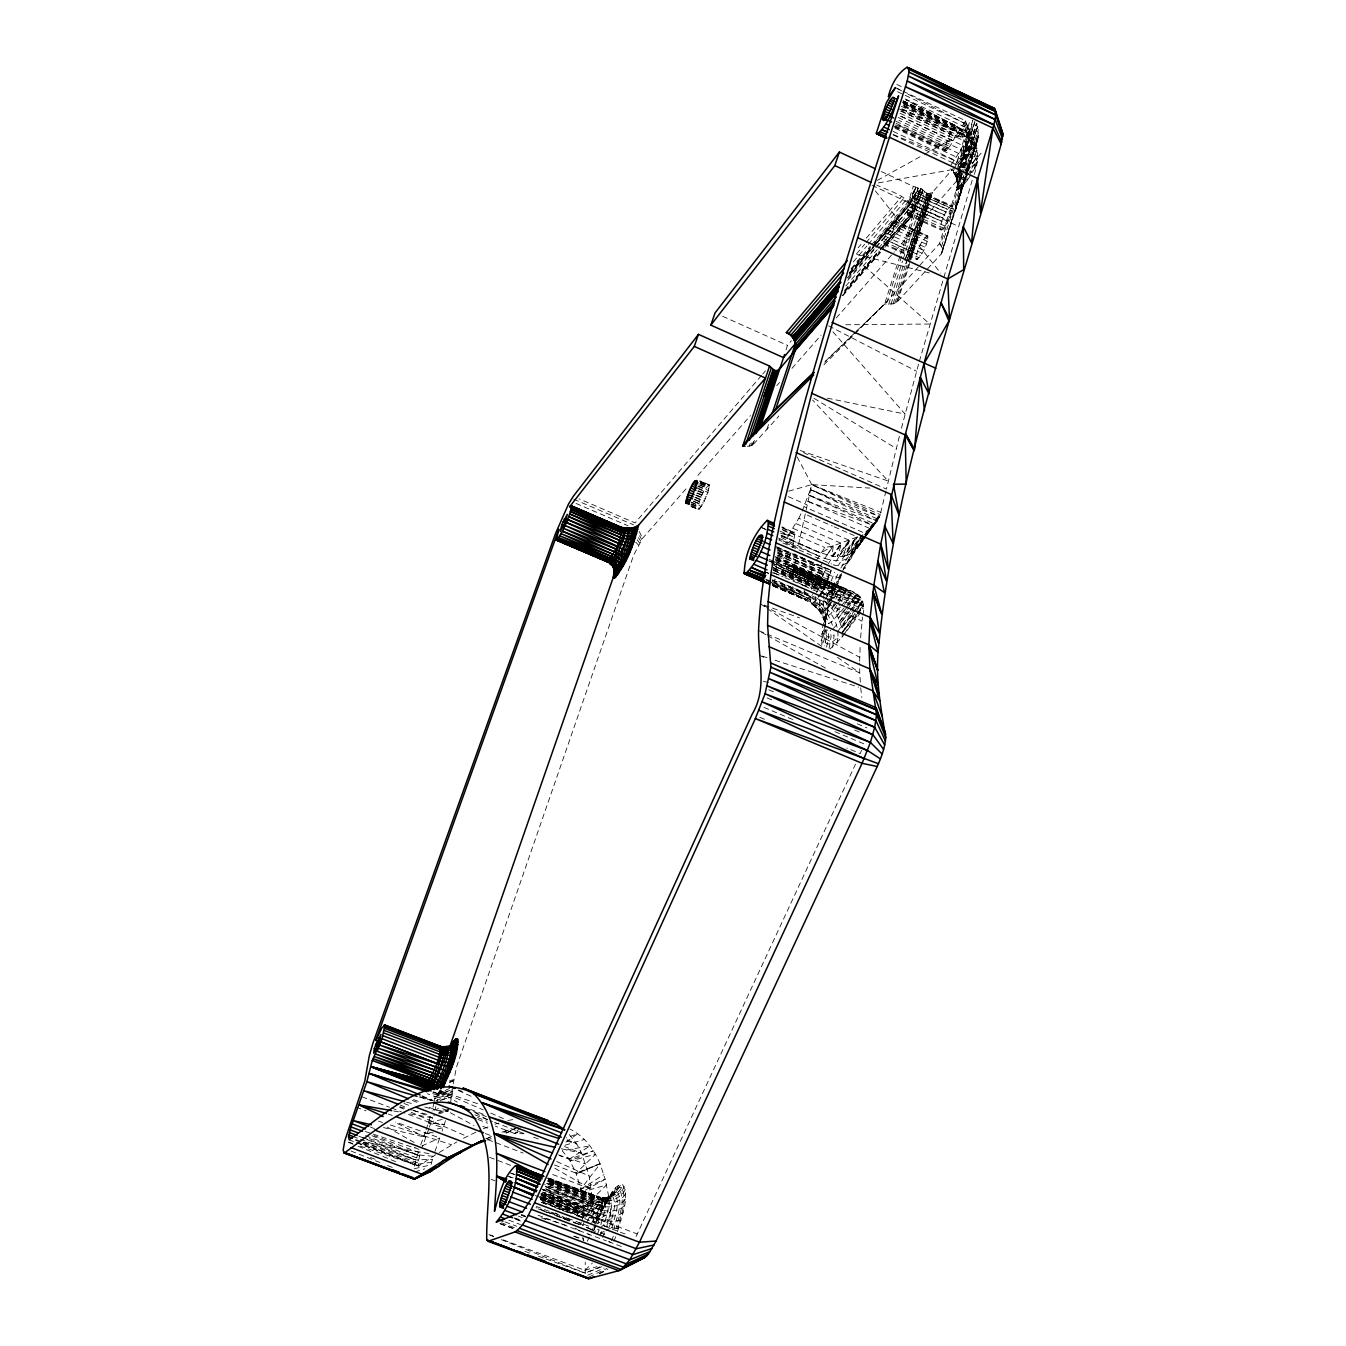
<?xml version="1.0" encoding="UTF-8"?>
<svg xmlns="http://www.w3.org/2000/svg" width="1346" height="1346" viewBox="0 0 1346 1346"><rect width="100%" height="100%" fill="white"/><g stroke="black" fill="none" stroke-linecap="round" stroke-linejoin="round"><path stroke-width="0.75" stroke-dasharray="5 3.75" d="M902.998 91.225L965.721 120.787L958.234 132.16L958.217 136.518L962.676 137.073L969.827 135.458L974.857 121.796L961.128 167.392M816.854 597.944C825.451 604.253 827.218 614.92 825.165 624.729C826.175 607.08 832.686 590.288 840.308 574.456M905.235 98.914L969.776 129.3C973.444 141.65 961.179 153.915 955.424 164.38L952.514 164.683M825.502 629.608L824.122 639.939L821.733 645.828L822.675 626.765L829.338 603.058M435.65 1154.75L418.572 1166.04L418.034 1162.994L420.289 1153.034L374.121 1135.62M453.181 1083.951L456.563 1066.806L633.663 555.107L642.564 538.316L688.227 486.377M601.813 1266.721L585.174 1273.131L585.258 1262.127M965.721 120.787L966.31 123.899L960.455 133.204L960.304 136.956L967.471 125.801L964.426 126.625L962.121 125.683M582.145 1219.812L584.114 1211.08L583.272 1207.143L544.12 1192.371M617.494 1231.64C621.011 1217.02 630.13 1199.269 622.811 1184.85L620.826 1184.564C604.421 1190.1 607.988 1223.278 585.695 1210.895L540.57 1196.258M859.657 661.172L860.229 643.725M432.773 1093.625L438.729 1095.509L438.998 1091.943L437.097 1102.189M824.677 624.544L823.584 635.548L825.468 642.782L827.588 643.977L830.432 643.489L837.969 637.449C839.181 602.503 798.296 590.036 772.57 580.244M825.182 622.542C825.788 595.807 792.003 589.346 774.303 579.083M965.587 176.797L941.191 253.99L897.614 301.437L893.071 303.876L884.558 304.078L824.122 362.444M966.428 174.509L978.391 136.888L955.626 209.74L978.155 138.066L977.734 126.221L963.585 167.796M824.913 621.802L819.159 610.108L819.664 600.568M792.676 547.502L794.88 533.117L782.093 526.841M809.871 596.53L810.578 602.688L821.094 612.262L826.966 624.107L831.407 622.121L845.557 606.289M862.752 615.021C865.68 605.885 862.365 595.067 852.725 591.634L791.869 565.354L788.806 565.842L781.875 573.396L816.82 588.454L839.753 588.017L852.725 591.634L842.832 607.012M597.91 1223.817C599.727 1215.539 604.775 1205.629 600.686 1197.486L548.832 1178.204M907.406 215.057L941.258 230.031C947.752 224.193 952.211 214.485 952.16 205.736L918.224 190.728C911.915 196.785 907.608 206.308 907.406 215.057L908.028 215.36C914.371 209.303 918.729 199.73 918.881 190.964L918.224 190.728M549.404 1178.356L597.792 1196.661C601.746 1204.855 596.917 1214.664 594.915 1223.009M852.405 614.836L841.923 627.926L837.347 615.559L829.321 605.33L824.24 600.922L819.933 605.767L816.736 607.298L804.841 599.593L804.723 590.238M902.88 102.229L968.497 133.103L905.942 99.722L968.598 132.817C980.191 142.575 979.181 163.707 973.158 177.049M829.994 649.041L842.024 637.196L842.36 632.805L856.09 614.718M860.582 637.768L862.517 617.074M449.564 1088.409L435.381 1095.139L452.845 1089.486L450.372 1103.383M434.405 1101.398L435.683 1092.229M883.952 244.4L916.862 259.576C923.154 253.856 927.444 244.602 927.831 236.105L895.46 221.114C873.705 244.316 887.771 257.54 895.46 221.114M919.722 265.414L939.407 243.777L956.165 190.577L961.33 187.414L967.639 179.826L967.639 175.199L977.701 158.323L975.564 158.492L963.921 150.937L898.926 120.332M691.154 506.517L699.062 509.411L703.386 503.051L707.929 492.434L709.191 484.762L700.055 480.859M709.191 484.762C702.713 490.264 698.675 500.914 698.153 509.545M857.957 614.247L863.644 606.053L792.828 575.533L793.265 568.702L791.869 565.354L846.954 589.548L839.113 605.818M894.198 126.827L945.548 150.87C952.144 144.981 956.871 135.088 957.174 126.255L903.536 101.017M962.171 169.293L956.602 190.526C959.53 183.847 958.217 175.569 953.086 170.319C953.641 172.793 958.907 182.063 957.612 187.565L956.165 190.577L962.71 171.077M849.932 557.093L844.783 566.683L844.901 568.55L849.932 557.093L863.947 535.843L843 569.072M849.629 533.554L857.318 536.919L833.309 545.87L831.912 556.15L840.914 543.717L828.244 563.974M900.625 254.007L912.824 215.966C915.785 196.752 888.478 191.317 876.784 185.025M595.588 1225.718L593.704 1230.715L593.99 1228.662M823.449 598.398L825.081 587.579L786.754 567.507L832.989 587.479L830.145 596.699M605.851 1202.028L601.898 1211.03M776.507 547.065L826.36 568.618C811.369 594.141 823.382 597.876 831.273 570.384M837.061 643.169L837.969 637.449M815.457 596.615L814.986 605.347L816.736 607.298M857.335 613.069L863.577 604.842L792.828 575.533L796.327 556.033M964.325 184.15L964.274 176.191L957.107 182.333L958.116 184.469L957.124 185.277M797.169 456.95L811.756 484.61L797.724 548.226L778.779 540.015M369.443 1138.733L417.294 1154.801L433.261 1156.281L431.006 1164.795L413.491 1168.951L419.111 1149.467L413.441 1147.061M832.585 647.426L834.184 634.891L828.513 637.348L826.612 636.288L824.93 629.878L821.144 640.948M434.186 1102.357L432.032 1111.022M609.233 1196.308L600.989 1211.938M885.971 491.021L879.695 516.612L864.149 538.602L878.248 519.32L810.41 489.608L811.756 484.61L869.836 488.076M824.862 601.157C830.011 607.551 826.915 615.829 824.947 622.794L826.141 618.487M824.072 599.862L822.053 612.817L824.526 621.364L826.966 624.107M781.067 535.691L786.636 538.047L798.801 518.277L849.763 540.486L833.595 565C844.8 568.264 853.515 558.893 855.164 548.411M899.364 436.34L886.425 489.069L799.995 451.112M841.587 574.877L832.551 596.766L841.469 573.48M927.831 236.105C921.27 239.857 915.566 252.139 916.862 259.576M961.33 187.414L962.188 181.76L959.799 173.146L955.441 175.232L952.11 170.202M901.433 428.23L918.763 363.386M829.136 648.25L831.054 636.877L830.566 630.214M424.831 1107.035L434.977 1109.76L436.558 1104.09M919.318 361.418L972.569 179.018M953.641 172.238L956.131 177.336L957.242 173.415M957.797 171.464L969.473 133.17L966.31 122.284L963.988 123.008L905.135 95.297M612.514 1191.58C609.553 1202.601 599.828 1213.688 587.748 1206.941L542.589 1192.119L583.743 1207.53M827.571 608.207L831.794 598.516M819.159 610.108L824.543 617.915L827.79 611.336M827.773 599.121L824.341 614.281L825.535 627.522M826.797 614.802L830.078 603.496M820.724 596.076L830.97 569.88M811.352 589.245L816.029 575.735L822.524 562.275M816.433 592.492L825.855 568.466L829.271 569.408M825.855 568.466L814.38 564.142L805.631 586.435L809.922 588.539M958.722 189.567L959.95 183.628L959.143 177.537L956.417 172.019L953.994 172.557M958.47 173.382L956.686 179.371L958.1 181.357M959.075 171.379L969.827 135.458L972.771 120.383L968.312 134.482L969.827 135.458L958.89 170.69M960.539 169.377L956.956 181.273L960.893 169.68M587.125 1221.781C591.904 1213.604 594.612 1196.796 606.726 1197.721C611.134 1206.352 605.75 1216.919 603.832 1225.718L611.942 1227.788C614.197 1217.322 620.59 1204.687 615.24 1194.491L609.435 1196.51L605.229 1200.767L594.074 1221.848M611.942 1227.788L614.163 1228.175C616.569 1217.003 623.434 1203.459 617.663 1192.556L616.047 1192.287C604.371 1198.647 599.895 1212.544 594.696 1223.985M614.163 1228.175L616.047 1228.41C618.605 1216.447 625.974 1201.928 619.749 1190.268L618.016 1189.982C610.63 1195.921 602.89 1206.336 591.735 1200.632L544.592 1184.581M616.047 1228.41L617.545 1228.477C620.287 1215.674 628.178 1200.127 621.499 1187.677L619.631 1187.391C608.611 1193.33 604.472 1206.84 598.987 1217.339L595.588 1218.18L589.077 1217.02L542.539 1201.995M786.047 349.943L787.46 345.333L791.364 340.74M600.888 1224.81C602.722 1216.33 607.904 1206.167 603.698 1197.839L602.486 1197.637M606.71 1226.543C608.712 1217.289 614.382 1206.151 609.704 1197.099C599.054 1196.628 595.874 1210.239 591.533 1217.625M609.435 1227.232C611.555 1217.423 617.562 1205.595 612.565 1196.005L603.933 1198.159L598.095 1197.906L548.108 1180.24M426.127 1129.765L430.484 1116.339L436.457 1114.538M952.16 205.736L951.454 205.484C945.01 211.356 940.585 220.996 940.585 229.729L941.258 230.031M829.573 598.549L827.874 604.085L831.441 599.256M960.893 175.72L956.855 187.599L960.556 175.552M963.046 167.527L976.658 123.344L961.549 167.762M593.704 1230.715L595.403 1225.23M958.268 172.658L956.451 178.53L961.078 175.922M965.62 176.191L955.727 208.176L965.789 176.494M966.226 174.206L978.609 134.23L967.303 169.394M942.654 249.75L964.796 176.629M965.418 174.627L978.592 132.766M941.191 253.99L965.368 177.066M965.991 175.098L977.852 139.126L966.495 175.165M978.542 135.593L955.122 211.204L965.856 177.167M942.082 252.712L978.155 138.066M959.816 169.445L956.686 179.371L957.612 174.257M960.051 166.5L969.827 135.458L969.473 133.17L964.846 136.838L954.886 168.3M960.438 167.459L974.857 121.796M962.794 167.291L976.658 123.344L957.107 182.333M942.301 248.135L940.383 244.837L962.171 175.653M962.794 173.668L977.734 126.221L963.366 169.125M941.544 246.486L963.988 175.165M964.611 173.197L978.323 129.603M968.312 134.482L965.991 133.237L970.449 119.155M445.492 1120.696L442.111 1131.077M888.68 304.381L902.577 260.939M903.216 258.97L924.702 191.822L921.522 188.81L913.311 186.387L881.075 171.43M890.968 304.246L903.789 264.153M905.05 260.199L926.536 193.016L924.702 191.822M893.071 303.876L928.252 193.673L932.341 192.495L955.105 166.281M894.888 303.271L907.086 265.044M897.614 301.437L932.341 192.495L909.24 262.285L931.196 193.42L908.382 261.141L929.817 193.807L905.875 263.749L929.06 193.807M896.419 302.446L908.634 264.186M956.855 187.599L960.657 175.653M963.198 167.695L977.179 123.882M954.23 212.517L965.62 176.713M826.579 647.174L828.513 637.348L828.312 630.651L826.612 629.743L826.612 636.288L824.341 645.895M802.199 511.127L810.41 489.608L879.695 516.612L863.796 538.518M847.425 277.68L910.266 204.256L918.174 188.137L911.999 207.351L920.681 188.676L922.801 190.156L886.24 304.28M878.551 248.152L912.605 208.714L920.681 188.676L913.295 211.743L880.822 249.75M899.969 256.009L884.558 304.078L822.541 366.146M955.391 206.544L964.796 177.218M871.535 244.787L908.365 201.749L913.311 186.387M910.519 258.314L931.802 193.016M956.131 177.336L957.443 173.348M958.083 171.346L969.827 135.458L960.455 133.204L903.351 106.351M908.348 261.141L930.54 193.689M429.391 1127.174L432.487 1117.836L409.638 1108.801M766.951 429.307L769.576 421.399M880.385 249.38L913.211 211.12L920.681 188.676M747.316 446.283L749.301 446.098L750.631 442.111M749.301 446.098L751.018 445.694L752.347 441.707M751.018 445.694L752.414 445.055L754.399 439.065M752.414 445.055L755.392 438.375M927.411 193.403L905.101 260.232L928.252 193.673L926.536 193.016M615.61 1187.98C613.641 1197.553 602.184 1202.247 593.569 1198.478L546.442 1182.057M951.05 164.818L961.111 149.675L969.776 129.3L924.483 154.336M420.776 1144.807L425.538 1131.481L433.261 1132.945M795.957 523.611L841.687 543.498L837.195 556.638L848.653 540.89L838.827 556.739L833.039 556.386L821.01 552.937L786.636 538.047L791.953 532.192L794.258 531.99M829.355 606.037L830.633 602.335M837.633 574.321L828.227 597.574L825.687 594.36L834.772 572.218M428.802 1128.857L422.425 1146.708M434.926 1151.436L439.772 1137.976L395.522 1122.026M594.293 1229.369L596.211 1224.052M876.28 247.294L911.545 206.342L918.174 188.137M582.768 1225.668L583.945 1222.471M618.403 1185.607L615.896 1190.907L611.892 1195.012M581.287 1222.303L580.328 1224.742L574.574 1222.589M861.541 750.328L860.262 753.625L846.785 747.972M774.539 573.144L780.175 575.566L790.674 553.458L777.517 547.755M831.105 597.927L839.82 576.879M885.113 247.058L913.126 214.754L922.801 190.156L913.295 211.743L880.435 249.834M597.17 1234.787L599.121 1229.84L602.015 1230.967L599.98 1236.099M602.655 1237.445L604.791 1232.044M611.471 1240.844L613.557 1235.561L611.824 1234.854M613.877 1241.365L615.778 1236.553M591.315 1232.616L593.199 1227.855L594.276 1233.559L596.194 1228.73L599.121 1229.84M922.801 190.156L913.295 213.56L883.514 248.051M837.027 602.116L832.064 608.392L835.075 601.023M835.832 599.189L840.358 588.135L790.523 565.118L846.954 589.548L838.137 603.361M582.414 1218.332L591.735 1200.632L595.218 1197.065L597.792 1196.661M591.567 1223.194L602.806 1201.574L606.76 1197.553L616.047 1192.287L620.826 1184.564M595.975 1223.396L599.121 1215.775L596.312 1223.817M976.994 150.55L965.755 170.252L962.205 165.592L974.773 142.222L970.887 143.635L965.149 141.347L899.212 110.271L954.953 136.282M432.924 1092.296L438.897 1094.062L440.983 1090.411L438.813 1095.358L438.998 1091.943M586.452 1216.229L594.562 1201.507L599.525 1197.284C609.048 1199.808 619.496 1194.037 622.811 1184.85M598.263 1217.844L602.436 1208.573M636.052 1236.57L855.467 764.208M901.315 106.3L966.933 137.157L969.86 138.133L971.694 134.213M849.763 540.486L842.192 556.369L855.921 537.576L838.39 565.32M838.238 607.635L835.63 613.053L840.51 606.928M798.801 518.277L801.56 512.607M842.293 571.781L844.783 566.683M576.912 1215.455L581.001 1208.54L583.272 1207.143M587.243 1241.298L589.312 1237.142M821.464 634.521L823.87 629.777M908.365 201.749L915.701 187.363L910.266 204.256L849.999 274.197M624.292 1186.516C620.321 1196.157 608.409 1201.49 598.634 1197.671L548.192 1178.642M899.549 109.127L956.299 135.778L958.234 132.16L962.44 129.754L969.204 131.37L966.647 135.138L967.774 136.182L955.374 175.384L956.383 178.126M840.863 568.012L862.954 534.564L850.857 553.61L863.695 536.112M962.642 134.028L962.676 137.073L968.312 128.307L964.678 130.512L968.111 127.702L964.426 126.625L963.988 123.008L906.531 93.379M957.174 126.255C950.411 130.848 944.724 142.76 945.548 150.87M966.647 135.138L969.12 130.865L966.832 131.033M625.234 1189.494C620.742 1198.865 608.729 1203.173 599.138 1199.488L548.596 1180.459L593.115 1203.711L593.973 1226.812M816.601 559.986L824.862 547.553L833.309 545.87L824.812 558.439L779.216 539.292M824.812 558.439C834.453 561.417 848.905 562.779 854.273 552.079M957.612 187.565L964.796 181.609L974.554 167.156L977.465 161.907L975.564 158.492L977.432 154.437L973.764 157.028L977.23 152.418L899.448 115.655M848.165 562.207L849.562 559.902M837.027 605.077L830.97 613.658L824.543 617.915M827.033 555.107L832.922 545.954L821.01 552.937M775.178 559.633L840.358 588.135C833.763 595.504 831.071 608.476 821.094 612.262L809.956 601.376L772.015 583.541M837.347 615.559L841.738 608.729M844.228 556.15L849.074 554.636L861.423 535.557L846.785 555.36L857.318 536.919L844.228 556.15L838.827 556.739M825.334 599.239L832.989 587.479L788.806 565.842L839.753 588.017L832.619 597.658M833.325 628.447L840.039 621.061L846.533 611.067M847.627 609.402L857.368 594.427L792.794 566.565L860.178 597.069L850.403 609.99M977.061 150.853L976.388 151.862L975.917 146.361L970.887 143.635L957.881 166.248M837.784 631.442L850.706 613.069M851.833 611.37L860.784 597.826L793.265 568.702L862.517 600.753L854.037 611.942M625.57 1193.734C620.506 1202.769 608.644 1205.242 599.29 1202.298L546.695 1182.394M964.157 167.846L975.917 146.361L971.526 149.406M833.039 556.386L841.687 543.498M967.858 171.329L975.564 158.492L977.751 157.499M818.637 597.153L825.081 587.579L784.415 570.048L816.82 588.454L817.325 591.819M849.074 554.636L853.196 552.264L863.695 536.667M864.855 534.934L868.355 529.735L864.855 534.513M960.455 133.204L958.217 136.518L956.299 135.778M967.639 179.826L976.742 165.222L960.337 168.166M854.929 613.524L842.428 632.048L856.106 614.449M856.073 611.841L862.904 601.729L793.282 571.714L863.577 604.842L857.352 612.851M852.371 555.191L862.567 540.217M864.384 536.633L854.323 551.204L865.007 536.718M865.495 535.018L877.104 521.037L810.41 489.608M844.295 633.916L856.813 615.879M853.196 552.264L863.981 537.02M865.175 535.321L869.97 528.541L806.557 500.83L873.318 525.462L866.201 535.119M863.846 537.963L880.419 514.71L811.756 484.61L788.588 491.189M865.007 537.374L856.51 549.118L862.971 540.167M866.235 535.708L874.732 523.964L808.66 495.059L877.104 521.037M820.337 593.771L824.829 587.596L784.415 570.048M865.175 534.177L881.041 512.473L811.756 484.61L879.695 516.612L863.947 538.03M826.696 595.42L832.551 587.445L786.754 567.507M857.099 548.175L862.971 540.2M832.064 608.392L836.791 602.032M837.986 600.434L846.264 589.296L790.523 565.118M858.899 545.265L862.534 540.402M863.728 538.787L878.248 519.32M818.082 596.867L825.081 587.579M849.175 611.622L840.627 622.929L849.444 611.942M842.024 637.196L860.952 612.194M841.923 627.926L852.826 613.54M554.468 1164.946L576.021 1173.123L600.03 1163.667L576.223 1173.847L600.114 1163.853L605.145 1179.231L580.749 1189.241L600.114 1163.853C594.141 1149.434 584.248 1136.058 569.93 1129.109M966.68 176.444L958.116 184.469M625.318 1199.084C619.614 1207.446 608.005 1208.17 599.071 1205.545L544.423 1184.884M865.327 534.312L880.419 514.71M826.865 595.437L832.989 587.479M830.364 600.888L840.358 588.135M765.437 582.717L805.817 600.08L812.681 594.124M838.272 600.552L846.954 589.548M609.25 1198.007L610.748 1196.123M842.36 632.805L856.123 615.492M857.385 613.927L863.644 606.053L800.298 584.181M841.738 605.397L852.725 591.634M857.368 594.427L838.508 617.932L856.527 593.923L846.937 604.741M841.755 626.613L862.517 600.753L793.282 571.714M857.654 608.274L862.904 601.729M850.706 610.377L860.784 597.826M607.87 1200.262C603.9 1206.05 595.655 1205.764 589.784 1203.492L544.608 1188.4M840.039 621.061L848.098 611.454M853.465 605.061L860.178 597.069L793.265 568.702M858.193 247.731L860.902 244.535M866.319 238.141L901.584 196.516M856.51 253.856L864.67 244.265M866.033 242.667L904.075 197.912M853.263 261.932L866.874 245.965M868.237 244.366L906.363 199.679M851.076 268.695L870.172 246.385M844.295 292.486L879.46 251.332M761.399 375.568L635.06 522.921L579.066 498.844M762.745 373.986L765.47 370.823M849.848 272.515L871.485 247.243M872.831 245.662L921.522 188.81M849.915 274.096L910.098 204.003L915.701 187.363L909.273 202.876L872.158 245.561M844.8 290.837L879.005 250.979M847.778 280.372L874.917 248.859M845.86 286.008L877.188 249.717M844.834 291.089L879.056 251.416M844.834 290.097L879.022 250.608M880.402 249.027L913.211 211.12M842.293 295.598L882.135 249.633M851.547 269.267L870.778 247.126M849.595 273.507L872.965 246.655M874.345 245.073L910.098 204.003L876.885 241.624M842.865 295.716L883.75 248.623M956.434 164.75L976.506 141.616M848.014 278.639L874.261 248.774M875.64 247.193L911.545 206.342M697.901 475.374L750.479 415.561M776.76 385.663L779.536 382.5M791.986 368.35L821.043 335.289M836.253 317.976L894.367 251.87M895.746 250.306L964.931 171.615M966.31 170.033L982.917 151.156M849.191 272.969L871.333 247.9M753.44 444.214L778.106 416.991A14.907 7.05 18.4 0 0 778.779 415.931M918.308 266.962L884.558 304.078L824.711 362.225M624.46 1205.427C618.033 1212.712 606.996 1211.636 598.499 1209.364L545.736 1189.427M905.555 223.52L912.824 215.966M905.488 222.696L913.126 214.754M520.296 1127.578L514.542 1133.5L495.311 1126.114M816.517 599.811L812.934 602.89L810.578 602.688M973.831 165.508L977.465 161.907L974.824 168.603C973.023 161.133 965.301 156.876 958.975 153.579L897.176 124.623M964.426 126.625L966.933 124.152L963.988 123.008M503.354 1239.935L584.955 1270.355L592.358 1263.12M585.123 1218.349L581.623 1192.186L576.021 1173.123L595.487 1154.245L570.048 1161.043L593.25 1150.796L569.156 1159.243L559.347 1155.507M840.426 577.754C818.418 574.944 797.724 559.785 776.474 553.391M600.08 1228.09L610.983 1218.349L597.271 1223.262M973.696 144.745L975.194 143.5M623.047 1212.561C615.795 1218.248 605.734 1215.589 597.59 1213.621L542.791 1192.909L584.046 1208.338M869.97 528.541L864.115 532.898L804.168 506.719M776.238 563.604L791.128 552.954M565.892 1142.131L577.72 1133.736L566.279 1137.875M539.998 1197.755L584.955 1214.698L609.015 1197.99L605.145 1179.231L581.623 1192.186L548.327 1179.601M569.156 1159.243L590.036 1145.867L562.241 1150.746L569.156 1159.243L576.021 1173.123M580.749 1189.241L603.933 1174.604M439.2 1152.529L456.748 1141.98M594.478 1222.033L610.63 1212.241L609.015 1197.99L583.844 1207.227L606.609 1184.901L581.623 1192.186M877.373 180.364L922.666 155.328M463.529 1138.245L479.597 1130.354M449.766 1082.588L453.265 1080.67L449.413 1081.747M503.892 1132.423L509.209 1129.546L497.801 1133.753M518.193 1131.784L514.542 1133.5L518.277 1131.767L514.542 1133.5L524.065 1133.736M600.602 1233.239L604.236 1231.388M606.053 1230.463L611.505 1227.687L610.63 1212.241L584.955 1214.698M599.34 1273.888L604.892 1271.078M621.078 1220.3L611.185 1221.461L596.396 1218.231L539.578 1196.796M599.155 1273.451L607.955 1269.076M953.086 170.319L954.415 169.68M505.978 1133.029L518.412 1127.006L505.81 1132.508M588.841 1277.034L606.844 1268.538M486.815 1138.699L494.083 1135.301M506.5 1133.012L514.122 1129.546M485.586 1139.103L490.735 1136.781M421.87 1145.951L439.772 1137.976M587.714 1275.217L604.186 1268.067M436.188 1100.641L452.256 1093.81L434.876 1098.605L452.643 1091.438L435.212 1096.704L427.439 1093.743M546.291 1259.082L585.174 1273.131L599.895 1266.906M435.212 1096.704L452.845 1089.486M483.349 1128.739L489.204 1126.484M433.833 1110.332L439.284 1108.28M449.396 1082.1L453.265 1080.67M487.437 1139.961L491.223 1138.581M449.446 1080.989L453.316 1079.677M414.871 1171.962L424.747 1168.833M584.955 1270.355L596.934 1266.62M440.041 1100.557L451.751 1096.923L438.258 1100.405M438.443 1113.95L448.403 1110.972L438.863 1112.57M564.984 1145.21L584.467 1139.456M495.042 1124.213L498.693 1123.153M893.105 134.92L952.817 162.832L957.427 161.739L962.205 165.592M439.015 1112.032L448.706 1109.743L436.205 1110.702M437.349 1128.974L443.255 1127.712L428.432 1122.934L444.298 1124.482L428.701 1122.143L403.228 1112.469M428.701 1122.143L444.163 1119.182M878.332 182.905L950.091 170M507.846 1120.511L513.802 1119.451M360.257 1146.102L414.45 1164.694L431.578 1162.237M835.227 587.394L836.27 586.688L833.124 584.282L821.38 578.191L776.356 558.792M617.545 1228.477L618.638 1228.376M969.86 138.133L973.124 137.864L970.887 143.635L974.521 141.448L972.754 139.227L902.779 102.532M363.437 1142.216L415.729 1159.932L432.318 1159.36M845.776 324.756L929.75 324.016L855.063 257.91M424.983 1133.181L432.975 1133.803M768.549 573.329L764.679 571.865L768.701 572.403M770.703 572.656L792.828 575.533M363.706 1142.249L429.475 1153.673M393.722 1111.005L399.846 1112.082M410.042 1113.882L432.487 1117.836M600.686 1197.486L547.62 1178.473M827.353 398.164L905.084 414.046L832.366 331.166M763.485 681.345L769.542 682.674M561.299 1148.71L581.708 1153.32L589.077 1176L593.115 1203.711L542.96 1189.342M383.492 1127.578L425.841 1137.336L394.294 1122.026M856.897 254.461L929.346 272.952M968.598 132.817L971.442 133.557M406.559 1102.155L414.686 1104.326M399.863 1106.799L411.792 1110.113M413.777 1110.669L427.708 1114.555M419.027 1096.906L431.073 1100.439M602.234 1202.92L548.646 1181.435M780.529 533.134L788.504 535.557L781.101 532.343M566.834 1140.903L576.744 1143.982L581.708 1153.32L564.428 1146.506M602.032 1206.167L545.954 1183.168L599.071 1205.545M388.355 1114.168L392.258 1115.413M766.934 657.639L758.959 655.065L766.497 658.564M774.909 660.196L858.681 687.15M601.494 1210.004L545.517 1186.583M574.035 1222.69L580.042 1224.624L535.977 1207.581M378.596 1121.168L382.533 1122.446M390.441 1124.987L451.667 1144.79M544.507 1218.399L566.498 1225.499M514.424 1217.894L522.383 1220.553M558.455 1154.902L585.83 1164.021M509.242 1176.606L513.179 1177.918M365.237 1131.481L371.227 1133.483M373.229 1134.14L415.106 1148.121M600.602 1214.311L542.875 1189.729L597.59 1213.621M355.681 1139.591L361.502 1141.559M511.194 1173.207L515.131 1174.553M348.631 1142.131L352.517 1143.444M764.679 571.865L768.633 573.245M800.147 450.456L888.259 481.06L812.614 400.099M439.721 1090.546L478.755 1104.124M599.391 1218.954L541.799 1194.104L596.396 1218.231M370.369 1157.543L376.157 1159.596M500.022 1223.649L515.535 1229.184M764.292 605.162L799.591 617.898M524.906 1251.359L530.728 1253.463M538.518 1256.272L544.339 1258.375M493.629 1236.318L487.807 1234.147L493.662 1236.537M813.119 590.002L863.476 608.846M521.239 1214.984L525.159 1216.481M574.372 1236.234L580.227 1238.421M573.497 1236.15L579.386 1238.354M514.593 1218.517L522.433 1221.461M515.737 1219.257L521.525 1221.411M508.738 1220.166L520.481 1224.574M504.969 1221.865L516.713 1226.256M501.419 1222.824L515.081 1227.939M500.056 1223.716L515.669 1229.554M540.604 1196.644L583.861 1212.948M539.982 1196.712L578.999 1211.417M535.203 1195.484L637.314 1233.979M491.139 1179.332L495.042 1180.812M540.15 1198.764L583.441 1215.068M540.907 1199.353L577.956 1213.318M542.606 1202.214L582.868 1217.39M365.54 1135.671L419.43 1155.962M541.815 1202.247L574.961 1214.731M541.176 1202.382L547.065 1204.586M554.922 1207.547L560.811 1209.768M562.779 1210.508L568.668 1212.729M576.525 1215.69L596.16 1223.077M604.001 1226.038L627.572 1234.905M362.882 1137.622L418.774 1158.654M352.702 1136.344L358.49 1138.514M360.425 1139.254L418.286 1161.026M536.297 1206.453L559.852 1215.32M567.692 1218.265L591.247 1227.115M363.958 1142.653L418.034 1162.994M538.114 1208.876L566.902 1219.695M542.909 1210.912L548.764 1213.116M556.571 1216.044L566.33 1219.712M564.916 1219.392L570.788 1221.596M586.486 1227.502L592.358 1229.706M600.215 1232.65L606.087 1234.871M361.923 1143.427L418 1164.509M357.077 1142.67L419.178 1166.006M348.782 1139.81L354.604 1141.997M356.539 1142.72L418.572 1166.04M537.979 1215.186L584.938 1232.818M586.906 1233.559L606.457 1240.911M608.426 1241.635L624.073 1247.523M541.126 1217.743L546.981 1219.93M422.644 1096.855L432.419 1100.557L422.711 1096.956M477.426 1117.55L487.218 1121.252M552.668 1174.52L591.5 1189.241L553.559 1167.537M489.591 1157.358L511.127 1165.518M356.253 1107.169L366.078 1110.887M370.554 1127.124L374.39 1128.587M540.974 1193.229L584.164 1209.532M541.933 1193.801L581.001 1208.54M540.89 1194.777L584.114 1211.08M540.991 1195.08L580.025 1209.802M413.609 1099.581L421.416 1102.559M482.777 1126.366L488.665 1128.604M485.401 1133.551L491.172 1135.738M403.867 1103.451L409.739 1105.689M487.858 1139.641L523.123 1153.034M362.074 1096.855L389.516 1107.27M391.467 1108.01L401.259 1111.729M548.36 1178.137L596.648 1196.459M548.966 1179.466L595.218 1197.065M470.511 1109.373L484.19 1114.606M473.54 1111.661L487.151 1116.86M474.852 1114.808L492.501 1121.521M494.453 1122.278L523.863 1133.483M533.655 1137.219L539.544 1139.456M477.897 1119.485L487.572 1123.17M547.401 1180.846L593.569 1198.478M547.57 1183.723L591.735 1200.632M509.242 1172.534L514.996 1174.755M545.668 1186.533L589.784 1203.492M507.291 1175.95L511.211 1177.464M542.606 1189.561L587.748 1206.941M542.556 1194.238L585.695 1210.895M540.554 1198.579L583.693 1215.253M518.462 1216.161L522.298 1217.642M547.788 1178.002L598.634 1197.671M765.571 579.201L810.612 596.749M458.549 1089.974L462.385 1091.488M400.115 1105.049L407.737 1108.061M548.394 1179.332L599.138 1199.488M351.003 1151.032L379.909 1162.507M387.614 1165.552L393.402 1167.857M501.435 1239.649L585.174 1273.131M765.891 581.405C788.756 592.476 824.307 596.211 832.366 625.284M433.075 1091.724L438.897 1094.062M901.854 109.228L958.234 132.16M348.58 1142.367L356.219 1145.496M358.137 1146.27L381.036 1155.659M382.954 1156.433L398.214 1162.692M547.923 1181.25L599.29 1202.298M412.28 1100.389L419.834 1103.501M429.307 1107.405L434.977 1109.76M355.512 1140.247L414.45 1164.694M772.284 585.274L807.129 599.778L818.166 606.979M893.408 134.516L957.427 161.739M759.884 717.334L765.672 719.757M358.894 1136.142L415.729 1159.932M854.575 730.037L860.33 732.46M767.085 697.901L772.856 700.341M834.957 731.686L863.812 743.816M763.973 707.424L792.861 719.572M371.95 1135.704L417.294 1154.801M857.251 723.795L866.824 727.833M768.852 689.842L774.606 692.265M768.919 560.996L774.556 563.385M776.44 564.193C793.871 575.011 820.774 576.879 832.938 595.201M774.892 568.651L812.614 584.955L825.687 594.36M773.63 572.841L783.035 576.828M784.92 577.636L805.631 586.435L774.303 570.62M422.021 1095.795L433.328 1100.591M776.709 548.125L814.38 564.142L794.409 553.879M772.116 579.907L804.168 593.552M766.261 580.16C789.025 590.221 819.966 596.783 828.968 623.703M772.099 584.568L804.235 598.314M765.1 582.549L770.77 584.988M772.671 585.796L805.817 600.08M576.021 503.438L628.01 525.764M545.5 1186.684L598.499 1209.364M769.323 559.431L825.771 583.777M772.486 561.046L820.387 581.708M769.609 560.929L784.651 567.406M771.965 562.981L824.627 585.695M771.847 563.133L819.781 583.811M776.541 567.087L823.533 587.344M775.229 566.683L819.344 585.695M773.025 567.49L822.49 588.673M773.008 567.642L782.413 571.697M773.294 568.887L821.531 589.666M773.025 569.779L820.707 590.255M773.327 570.368L820.017 590.457M772.638 580.16L810.78 596.547L792.474 586.873M573.783 499.198L633.545 524.856M765.386 581.758L771.073 584.214M772.974 585.039L807.129 599.778M693.611 501.082L702.376 504.885M778.493 538.181L793.517 544.676M693.594 501.503L698.826 503.774M690.885 501.923L701.417 506.483M691.373 502.495L698.355 505.507M782.867 542.96L831.508 563.974M691.76 503.993L700.526 507.795M691.07 503.976L698.036 506.988M690.969 504.986L699.735 508.771M690.952 506.012L699.062 509.411M691.524 506.634L698.524 509.663M776.726 546.779L829.388 569.56M777.971 549.706L830.667 572.487M777.332 549.824L825.233 570.536M777.197 551.961L829.893 574.742M778.139 552.769L824.105 572.622M777.567 553.273L788.857 558.153M778.156 555.107L828.985 577.064M777.079 555.006L823.045 574.86M775.262 556.638L827.975 579.403M776.07 557.328L822.036 577.165M775.532 557.984L786.821 562.847M776.07 559.734L826.898 581.657M768.852 581.388L808.744 598.65M439.553 1090.967L483.18 1109.844M490.768 1113.125L504.043 1118.863M399.728 1107.354L403.564 1109.003M411.237 1112.318L466.927 1136.361M700.643 481.431L709.409 485.233M699.533 481.128L708.265 484.93M700.694 482.272L709.46 486.074M700.593 482.541L707.575 485.586M700.559 483.45L709.325 487.269M699.802 483.55L706.785 486.579M700.24 484.93L709.022 488.749M698.91 484.863L705.893 487.891M698.019 485.906L708.551 490.482M697.968 486.461L704.934 489.49M793.147 528.423L833.309 545.87M697.396 487.858L707.929 492.434M698.709 489.052L703.941 491.324M698.389 490.718L707.188 494.537M781.807 527.43L794.88 533.117M697.716 491.054L702.932 493.326M782.665 528.17L791.953 532.192M790.422 532.612L824.862 547.553M782.026 529.315L795.116 535.001M697.531 492.888L706.33 496.708M782.935 530.274L790.354 533.504M696.74 493.174L701.956 495.446M779.973 531.115L794.964 537.609M696.605 495.092L705.388 498.895M695.798 495.345L701.03 497.599M695.613 497.229L704.395 501.032M694.957 497.498L700.172 499.753M781.286 535.186L794.426 540.873M760.591 527.06L766.244 529.516M781.303 536.045L820.841 553.206L786.636 538.047M694.603 499.248L703.386 503.051M694.216 499.568L699.432 501.839M962.44 129.754L903.368 102.027M788.335 496.657L806.994 504.8M807.314 515.114L832.316 526.017M834.234 526.858L847.694 532.713M567.12 1139.776L576.744 1143.982L568.702 1133.854M583.71 1217.793L540.436 1198.764L583.626 1218.012M916.323 202.422L949.704 217.211M911.393 200.453L944.488 215.108M914.876 205.635L948.257 220.408M909.98 203.667L943.058 218.304M913.328 208.68L946.692 223.453M908.769 206.813L941.847 221.451M907.86 209.707L945.094 226.078M907.305 212.146L943.613 228.13M907.154 213.98L942.301 229.476M919.133 192.041L952.446 206.83M917.232 191.317L950.427 206.056M918.998 193.858L952.345 208.647M915.953 192.697L949.115 207.419M918.443 196.314L951.807 211.103M914.489 194.783L947.618 209.471M917.518 199.258L950.899 214.048M912.925 197.441L946.036 212.13M764.747 581.775L770.484 584.315M772.385 585.174L804.841 599.593M542.505 1196.476L593.906 1219.375M722.684 316.31L787.46 345.333M556.722 1161.531L589.077 1176M587.613 1227.653L589.598 1228.562M458.498 1090.563L471.891 1096.653M884.642 239.134L916.845 253.99M888.057 240.85L920.513 255.824M884.019 241.523L919.049 257.793M883.784 243.306L917.804 259.088M894.871 220.862L927.226 235.836M893.946 221.4L928.05 237.182M892.735 222.729L927.865 238.982M891.321 224.732L927.259 241.371M889.79 227.255L926.334 244.198M888.259 230.2L925.072 247.277M886.829 233.279L923.625 250.373M885.584 236.341L922.06 253.3M521.76 1214.496L525.529 1216.246M901.063 116.227L953.002 140.607M898.152 117.472L951.925 142.71M895.999 121.258L949.738 146.445M896.1 123.361L948.694 147.976M895.729 124.875L947.735 149.221M895.09 125.885L946.861 150.129M894.737 126.625L946.137 150.685M895.09 128.223L959.547 158.559L968.363 166.366L971.173 172.725M893.088 131.403L954.768 160.241M895.393 87.641L901.097 90.333M897.546 91.713L903.233 94.405M903.166 100.866L956.754 126.087M902.897 101.219L957.41 126.793M903.284 103.676L957.309 128.93M903.503 103.844L965.991 133.237M903.2 105.173L956.972 130.461M904.243 105.846L953.591 129.048M901.971 108.908L955.778 134.196M902.173 109.194L951.454 132.345M900.053 113.266L954.028 138.453M808.66 495.059L873.318 525.462M896.789 84.411L902.443 87.086M772.032 581.186L804.016 596.278M872.006 185.26L958.251 226.347M521.491 1215.051L525.209 1216.885M762.475 528.002L766.227 529.887M781.252 537.407L818.822 556.201M803.999 591.786L862.029 621.179M772.049 564.411L806.877 582.229M897.26 88.6L904.663 92.437M828.699 325.867L916.576 371.26M775.582 560.811L808.424 577.77M777.736 550.733L812.227 568.584M777.483 556.201L810.242 573.177M902.762 102.548L966.933 137.157L968.043 142.424M764.04 605.717L769.559 608.695M771.393 609.688L859.64 657.269M420.457 1096.62L427.843 1100.607M442.615 1108.582L474.011 1125.525M540.823 1199.925L551.826 1205.865M591.247 1229.352L592.492 1230.025M765.84 634.656L758.555 630.567L859.741 672.832L860.33 682.186M767.674 635.682L826.023 668.39M542.488 1202.079L546.14 1204.148M579.032 1222.841L591.819 1230.109M387.194 1127.056L414.114 1142.434M439.25 1091.656L457.253 1102.155M475.256 1112.654L487.841 1120.007M952.817 162.832L955.424 164.38M566.01 1217.608L574.893 1222.925M814.044 398.349L896.234 448.487M561.972 1216.128L567.255 1219.375M555.612 1212.965L566.296 1219.661M550.817 1211.955L557.782 1216.582M575.213 1228.141L580.429 1231.607M760.372 603.731L765.504 607.315M767.22 608.51L822.036 646.618M837.464 657.353L859.741 672.832L859.673 663.107M587.865 1233.912L589.397 1235.022M609.25 1241.416L610.781 1242.594M950.68 168.721L952.261 170.404M635.783 542.219L638.357 544.962M939.407 243.777L940.383 244.837M875.371 190.947L940.804 273.255M637.146 539.746L639.518 542.842M638.441 537.592L640.629 540.991M818.873 607.702L822.053 612.817L824.795 622.155M639.636 535.826L641.655 539.477M639.232 531.468L642.564 538.316M582.885 1237.731L583.878 1240.423M582.734 1237.815L583.424 1240.659M965.149 141.347L966.041 146.731M963.198 145.57L963.921 150.937M860.683 687.806L861.861 697.447M961.111 149.675L961.734 154.925M964.712 134.684L964.846 136.838M862.651 539.628L859.101 544.608L862.736 539.662"/><path stroke-width="1.5" d="M780.899 366.92L777.702 370.52L774.539 370.503L769.542 366.062L698.456 334.363L573.278 496.354L568.483 504.094L555.612 533.336L372.926 1043.2L369.326 1055.634L364.816 1081.023L344.761 1140.802L343.095 1150.46L344.744 1152.664C378.091 1129.429 429.441 1080.199 470.932 1113.31C498.659 1149.484 485.99 1198.394 486.73 1239.986L588.606 1278.7L618.79 1270.691L645.054 1257.349L648.436 1254.035L656.074 1241.046L877.205 766.513C881.327 757.327 884.945 747.669 885.769 737.558C881.007 709.493 875.792 681.076 878.046 652.389C894.165 478.15 953.994 311.549 1001.172 144.089L1002.905 134.196L994.071 108.235L906.935 67.3C896.941 73.727 891.018 85.387 888.343 96.727L895.393 87.641L886.307 102.902L876.313 133.136L877.659 133.843C888.36 123.933 893.323 109.093 898.59 95.785C860.935 212.416 823.802 329.265 792.306 447.73C777.298 507.829 761.432 568.399 758.555 630.567C757.983 658.564 767.742 688.294 752.195 714.103L531.367 1198.68L522.82 1211.467L496.136 1222.252C508.855 1207.446 518.109 1185.405 516.494 1165.905L515.535 1165.67C503 1176.993 498.878 1195.45 494.504 1211.299C496.556 1172.265 503.942 1124.162 473.742 1093.642C429.138 1069.683 383.173 1115.884 349.321 1139.742L348.513 1136.848L351.037 1126.922L366.869 1081.646L372.287 1060.48L382.045 1038.725L384.855 1025.08L381.961 1027.839L375.77 1040.576L376.459 1038.473L558.842 529.214L556.335 539.965L607.383 561.804C613.49 564.294 616.485 572 613.826 578.006L614.735 577.855C627.253 563.15 633.983 543.784 638.559 525.192L765.504 378.091L694.284 346.41L569.476 506.971L570.839 505.743L621.987 527.632C627.774 533.403 617.848 545.399 616.115 552.533C616.064 558.472 604.775 562.359 611.959 565.236C616.603 560.458 638.021 526.017 621.515 527.565L570.25 506.096L622.66 528.608M613.826 578.006L614.096 569.779L612.565 565.37L615.189 570.267C624.796 558.304 631.291 542.825 633.394 527.649L636.288 528.911C632.031 544.81 626.395 561.501 615.559 574.103L614.028 572.588M517.167 1230.648L621.162 1269.53L629.827 1259.755L639.468 1242.223L862.079 763.3L870.425 742.42L874.698 727.244L876.549 714.776L869.853 668.895L868.893 644.801L870.172 617.41L873.84 585.207L880.705 544.087L905.202 434.943L923.894 363.79L947.752 278.975L993.853 124.825L995.804 115.016L995.266 109.329L908.213 67.67L908.954 72.112L907.238 81.012L857.671 237.67L811.789 393.335L784.213 502.008L775.885 542.825L770.837 574.675L768.145 601.662L767.573 625.284L770.922 667.162L765.066 693.745L755.342 718.579L534.598 1202.752C529.197 1212.948 524.94 1225.18 515.064 1231.91L488.009 1241.315L588.606 1278.7L489.809 1241.248L590.086 1278.582L593.788 1276.715M623.349 565.572L621.785 560.845L614.802 555.107L562.527 531.233L556.689 540.167L607.921 561.703C613.995 564.193 617.208 571.747 614.735 577.855M612.682 563.89L613.978 567.221L613.911 575.533L450.119 1045.758M614.062 572.353L614.163 570.569L613.271 577.333M445.307 1083.025L441.623 1077.86L432.857 1072.964L375.786 1054.086L433.446 1076.598L441.185 1082.554L443.053 1087.719C449.362 1072.274 458.952 1055.668 457.455 1038.725L455.301 1039.348L450.035 1046.666M764.545 582.061L745.179 574.002C758.841 561.08 768.415 539.477 768.162 520.666L767.22 520.38C753.676 533.521 744.271 554.754 744.288 573.632L764.124 582.162M607.383 561.804L556.335 539.965L607.383 561.804C615.088 553.156 621.936 538.686 621.515 527.565L570.839 505.743L622.222 528.204C638.761 526.387 629.356 535.17 626.866 546.224C625.486 548.663 615.273 575.684 613.507 565.438L614.163 571.158M889.285 137.191L977.533 178.429L971.576 242.835L963.265 226.599L963.686 269.637L947.752 278.975L949.485 319.187L941.056 302.766L948.947 321.071L923.894 363.79L928.992 393.924L920.344 377.284L914.641 449.362L905.522 433.732L914.287 450.759L905.202 434.943L811.789 393.335M384.401 1024.979L442.228 1047.003C442.514 1059.521 435.852 1071.769 430.03 1082.689L370.991 1066.705L431.141 1090.933M749.873 558.876C750.563 553.543 757.394 531.418 762.543 535.439C761.971 540.671 754.87 563.267 749.873 558.876L753.726 560.542M499.635 1205.73C499.501 1201.608 507.694 1174.503 511.53 1182.125C511.8 1186.163 503.286 1213.755 499.635 1205.73L503.555 1207.211M614.314 571.764L615.526 572.168C625.856 559.785 631.779 543.616 635.11 527.935L636.473 526.639L631.745 529.651L624.09 529.887L571.343 506.601L570.923 509.427L623.888 531.401L633.276 530.829L636.288 528.911L636.473 526.707L638.559 525.192M621.246 569.375L620.17 563.738L613.524 557.412L561.248 533.739L613.036 554.283M685.686 502.899C686.78 497.633 692.618 478.234 697.178 480.741C696.185 485.889 690.111 505.726 685.686 502.899L689.169 504.414M745.112 446.233L742.773 445.93L775.784 409.15L795.15 350.633C797.034 343.449 793.316 335.373 786.333 332.563L847.341 260.535M622.878 528.625L632.805 527.817L637.583 526.05L636.288 528.911L637.684 525.966C633.646 543.666 627.068 562.039 615.29 576.021L613.911 575.533M1001.744 142.154L993.853 124.825L905.505 86.834L992.911 128.072L980.477 212.651L977.533 178.429M882.454 118.65C883.952 127.584 893.828 102.649 894.299 99.301C892.667 90.569 882.993 115.268 882.454 118.65L886.24 120.433M619.261 572.572L618.655 566.195L612.346 559.364L560.037 535.91L611.791 556.554M617.494 575.095C619.412 568.971 615.24 562.376 609.553 560.02L558.96 537.693L610.613 558.489M431.04 1089.637L370.991 1066.705L428.045 1081.797C433.967 1071.063 440.378 1058.848 440.26 1046.431L384.855 1025.08M615.963 576.879C618.201 570.738 614.584 563.537 608.644 561.097L558.018 539.006L609.553 560.02M374.323 1048.433L373.717 1053.211L378.748 1043.84L380.952 1034.367L374.323 1048.433L378.108 1049.88M760.574 426.514L784.55 354.553M769.542 366.062L742.773 445.93L772.335 413.104L795.469 343.499L783.523 357.615L710.823 325.126L715.062 312.895L839.366 152.048L875.388 168.788M745.768 444.264L771.292 368.03M749.301 440.31L772.974 369.527M752.616 436.138L774.539 370.503L763.939 396.532L773.782 370.083M755.005 433.732L775.969 370.941L765.924 396.313L775.279 370.789M756.402 433.092L776.608 370.941M758 430.569L777.702 370.52M792.659 336.517L840.88 282.374M710.823 325.126L834.823 165.592L839.366 152.048M796.748 346.107L795.15 350.633L779.788 368.804M694.284 346.41L698.456 334.363M453.787 1040.98L450.557 1046.448L452.004 1043.453M561.82 524.654L560.222 531.552L565.101 522.736L567.289 514.357L561.82 524.654L565.589 526.269M835.26 301.151L795.604 346.965L796.647 346.746L795.385 349.455M455.301 1039.348L452.121 1044.328L447.764 1047.71L453.148 1043.722L456.546 1038.574M442.985 1047.625L443.743 1047.171C462.603 1039.701 438.577 1082.302 436.508 1087.787L370.991 1066.705L429.038 1082.218L437.938 1088.409C444.668 1075.084 452.862 1060.244 452.206 1045.119L451.533 1045.001C442.094 1052.017 430.871 1042.561 421.635 1040.424M636.288 528.911L637.684 525.966M443.036 1086.525C448.958 1072.055 457.909 1056.492 456.53 1040.609L454.527 1041.181L451.432 1045.018M457.455 1038.725C454.746 1046.145 446.132 1048.551 439.048 1046.751L383.761 1025.433M434.489 1089.553L370.991 1066.705L433.648 1084.977L444.819 1058.865L446.805 1049.14L446.367 1047.205L445.004 1047.592M450.876 1045.674L455.335 1042.326C456.361 1058.528 447.377 1074.36 440.798 1088.88L440.293 1087.316C446.451 1073.738 454.83 1058.966 453.871 1043.84L449.413 1046.818M458.01 1039.768C455.285 1046.313 447.141 1049.644 440.563 1047.087L385.074 1025.702M431.915 1083.749C437.265 1072.745 445.778 1058.966 443.743 1047.171M458.195 1041.686C455.217 1048.063 447.04 1050.738 440.647 1048.231L385.091 1026.83M457.993 1044.446C454.746 1050.519 446.62 1052.286 440.512 1049.88L384.889 1028.462M430.03 1082.689L432.689 1082.319L434.321 1083.614L433.496 1084.876L432.689 1082.319L429.004 1080.35L373.347 1058.764L430.215 1078.247L437.147 1082.722L440.293 1087.316M433.648 1084.977L435.768 1085.095L436.373 1087.635L434.321 1083.614M457.404 1047.962C453.854 1053.582 445.879 1054.221 440.142 1051.949L384.468 1030.531M637.735 529.432L632.755 533.252L623.484 533.319L570.384 511.497L570.923 509.427L621.65 532.663M796.647 346.746L796.041 348.294M635.11 527.935L635.901 526.925M456.462 1052.118L451.415 1055.382L441.538 1055.129L383.829 1032.971M631.745 529.651L633.394 527.649L629.827 528.944L625.217 528.507M437.719 1166.713L421.348 1174.385L438.443 1166.259L442.8 1161.009L460.534 1152.428L448.05 1157.728L414.248 1179.079L343.836 1152.849L414.248 1179.079L431.814 1170.751L453.821 1156.332L482.137 1140.651L448.05 1157.728L374.625 1130.034M788.571 333.791L844.295 268.258M790.64 335.356L843.74 273.103M840.173 281.432L792.441 337.223L840.543 281.903M839.231 287.253L794.14 339.915L838.339 289.626M636.708 533.201L631.981 536.129L622.861 535.59L569.644 513.92L570.384 511.497L621.028 534.917M833.46 305.155L795.587 349.489L834.049 305.105M838.979 286.833L793.837 339.394L839.046 286.917M794.863 341.8L838.289 291.392M836.32 297.045L795.436 344.357L796.344 344.778M793.215 338.267L838.592 286.143M795.15 350.633L833.325 306.703M440.058 1048.349L442.228 1047.003L439.755 1046.33L441.707 1046.902M445.947 1048.315L447.797 1046.717L448.773 1047.541L446.805 1059.083L441.656 1073.334L435.195 1086.34L370.991 1066.705L437.568 1089.351M742.773 445.93L813.674 375.012M772.335 413.104L814.229 372.405M775.784 409.15L813.556 372.674M455.184 1056.812L450.422 1058.966L440.765 1057.956L383.021 1035.73M635.379 537.458L630.954 539.393L622.037 538.164L568.719 516.612L569.644 513.92L620.22 537.458M382.045 1038.725L437.871 1060.177L440.765 1057.956M377.25 1040.508L436.777 1063.323L439.789 1061.018L449.211 1062.852L453.602 1061.893M438.813 1057.182L441.538 1055.129M439.57 1054.423L442.127 1052.622M621.515 527.565L613.238 524.873M633.764 542.068L629.726 542.909L621.061 540.941L567.642 519.506L568.719 516.612L619.261 540.217M429.038 1082.218L429.004 1080.35L372.287 1060.48L429.038 1082.218L430.905 1081.225M632.805 527.817L631.695 528.406L633.125 527.733M645.054 1257.349L618.79 1270.691L515.064 1231.91M482.137 1140.651L448.05 1157.728M646.669 1256.003L623.821 1267.293L519.606 1228.309M414.248 1179.079L344.744 1152.664L414.77 1178.911L431.578 1170.835L415.123 1177.986M414.77 1178.911L431.814 1170.751M438.443 1166.259L421.719 1174.133L351.02 1147.583M396.212 1116.642L472.278 1145.463L483.18 1140.382M648.436 1254.035L626.731 1264.012L522.315 1224.91M442.8 1161.009L453.821 1156.332M650.303 1251.494L629.827 1259.755L525.243 1220.553M472.278 1145.463L485.536 1140.651M652.221 1248.432L633.041 1254.623L528.305 1215.32M637.701 1259.721L643.607 1258.073M654.173 1244.932L636.271 1248.752L531.451 1209.347M631.913 546.913L621.768 544.558L566.447 522.517L562.527 531.233L614.348 551.709M451.768 1067.21L438.678 1064.232L380.918 1041.871M628.801 528.372L627.606 528.456L629.827 528.944L628.515 536.516L620.977 555.461L614.516 566.01L613.069 566.801L611.488 563.873M656.074 1241.046L639.468 1242.223L534.598 1202.752M984.734 104.853L994.071 108.235L1002.534 132.8M623.804 528.255L627.286 528.473M1000.751 132.144L1001.811 132.11M383.156 1116.608L359.046 1104.898L391.686 1110.635M877.205 766.513L862.079 763.3L755.342 718.579L878.467 763.704M555.175 1147.314L493.932 1133.433L548.142 1164.441M371.395 1124.785L353.258 1120.595L368.636 1126.4M542.993 1119.451L557.093 1124.583L564.681 1129.832L482.39 1102.828L561.332 1137.252M404.54 1101.617L363.942 1090.748L398.214 1104.292M506.836 1178.995L496.809 1176.135L505.524 1181.906M417.024 1096.317L366.869 1081.646L408.494 1098.824M420.137 1095.005L369.275 1073.435L428.953 1091.118M558.91 1138.447L489.523 1116.961L558.674 1144.235M749.739 570.334L764.999 576.879L749.739 570.334L765.79 575.365M359.046 1104.898L386.403 1113.563M369.275 1073.435L426.817 1091.724M439.048 1046.751L440.966 1047.356M436.727 1063.508L379.707 1045.068L449.732 1072.627M435.498 1066.739L378.428 1048.231L436.138 1070.693L447.545 1077.944M434.203 1069.919L377.099 1051.26L432.857 1072.964M552.583 1152.95L493.932 1133.433L551.019 1158.973M431.528 1075.757L374.524 1056.61L430.215 1078.247M454.813 1088.325L448.925 1086.222L454.696 1088.477M564.681 1129.832L473.742 1093.642L548.613 1120.814L463.007 1088.056L514.458 1108.633M508.115 1247.759L486.73 1239.986L587.041 1277.876M517.84 1251.275L523.678 1253.395M527.565 1254.809L545.063 1261.168M529.971 1171.996L520.162 1168.412L525.849 1170.65M345.215 1152.815L399.291 1172.635M403.161 1174.049L412.818 1177.582M880.435 758.892L867.514 750.496L758.925 710.301L864.199 758.589M473.742 1093.642L557.093 1124.583M935.857 368.266L832.08 322.367M882.168 754.08L870.425 742.42L762.206 701.939L867.514 750.496M499.686 1206.925L503.606 1208.405M504.851 1210.407L516.612 1214.815M502.832 1214.109L512.624 1217.793M500.897 1217.238L504.817 1218.702M499.097 1219.678L503.017 1221.142M542.943 1176L515.535 1165.67L542.573 1175.933M542.219 1178.911L517.487 1168.765L540.823 1177.548M506.819 1184.211L512.675 1186.415M532.898 1195.517L514.105 1187.189L533.689 1194.575M351.037 1126.922L362.579 1131.279M505.793 1186.129L511.648 1188.333M350.128 1129.866L357.834 1132.76M504.767 1188.282L510.622 1190.487M512.557 1192.001L532.158 1199.387M349.388 1132.541L357.111 1135.452M503.757 1190.621L509.612 1192.825M348.85 1134.897L352.702 1136.344M502.815 1193.044L508.67 1195.248M510.79 1196.863L530.408 1204.249M348.513 1136.848L352.366 1138.295M501.94 1195.5L507.795 1197.704M501.183 1197.923L507.038 1200.127M508.889 1201.642L526.555 1208.287M500.561 1200.211L506.416 1202.415M500.089 1202.331L505.945 1204.535M506.887 1206.201L522.585 1212.09M499.77 1204.182L503.69 1205.646M883.582 749.436L872.831 734.596L765.066 693.745L870.425 742.42M482.39 1102.828L561.703 1132.878M544.894 1171.592L496.338 1153.202L539.14 1175.529M543.599 1176.152L516.494 1165.905L543.885 1176.488M542.371 1176.454L517.15 1166.948L542.539 1177.01M540.234 1180.879L517.47 1171.323L540.84 1180.173M517.1 1174.553L539.83 1184.177L517.1 1174.553L538.568 1182.663M537.172 1187.374L516.41 1178.339L537.912 1186.465M515.4 1182.596L536.145 1191.631L515.4 1182.596L536.919 1190.722M508.738 1181.283L512.641 1182.764M352.097 1123.809L365.54 1128.89M507.812 1182.579L511.716 1184.043M416.267 1107.27L483.483 1132.827M460.753 1105.655L464.656 1107.135M448.235 1102.021L469.636 1110.181M433.395 1102.525L475.962 1118.745M378.579 1037.699L382.365 1039.146M376.594 1042.09L380.363 1043.537M375.938 1043.722L379.723 1045.169M375.332 1045.354L379.118 1046.801M884.692 745.045L874.698 727.244L767.422 685.955L872.831 734.596M763.619 578.444L747.955 572.336L763.148 578.915M393.453 1170.044L399.257 1172.316M885.416 741.057L875.943 720.581L769.205 678.805L874.698 727.244M627.741 556.672L615.66 548.949L563.856 528.456L617.831 553.442L623.45 557.581L625.537 561.299M629.894 551.826L565.169 525.529L615.66 548.949M885.769 737.558L876.549 714.776L770.383 672.478L875.943 720.581M518.277 1110.164L531.603 1115.498M763.939 580.631L746.407 573.581L763.485 580.95M885.735 734.647L876.515 709.965L770.922 667.162L876.549 714.776M517.487 1168.765L540.856 1178.272M608.644 561.097L557.244 539.847L607.921 561.703M517.47 1171.323L540.251 1180.795M887.653 132.093L881.899 129.687L887.502 132.295M622.256 529.247L571.242 507.779L622.071 530.745M567.474 543.969L556.201 539.241L607.046 561.417L606.945 560.559M571.242 545.551L576.879 547.923M580.631 549.505L586.267 551.877M591.904 554.232L595.672 555.814M601.309 558.186L605.061 559.768M768.886 646.602L872.831 690.767L879.678 700.778L869.987 669.904L879.039 694.031L869.853 668.895L767.573 625.284M749.419 574.877L743.749 572.437L749.486 574.994M753.205 576.492L758.875 578.915M744.288 573.632L763.199 581.741M768.145 601.662L868.893 644.801L878.046 652.389L869.987 621.364L878.686 643.169L870.172 617.41L770.837 574.675M564.361 518.849L568.113 520.465M563.705 520.229L567.457 521.827M563.049 521.676L566.801 523.291M751.405 551.961L757.159 554.434M758.32 556.049L767.725 560.121M750.765 554.047L756.519 556.521M750.294 555.932L754.13 557.597M749.991 557.564L753.827 559.213M756.099 560.357L767.371 565.219M753.878 564.243L767.018 569.913M764.865 573.261L751.741 567.608L764.78 573.379M516.41 1178.339L537.205 1187.29M767.22 533.285L772.856 535.725M686.628 498.491L690.111 500.005M686.157 500.224L689.64 501.738M685.837 501.705L689.32 503.219M765.924 537.525L771.578 539.965M759.396 535.725L763.232 537.374M775.885 542.825L873.84 585.207L884.406 592.644L877.828 561.265L886.358 580.984L880.705 544.087L784.213 502.008M758.404 537.088L762.24 538.753M757.344 538.77L763.098 541.26M764.343 542.068L769.996 544.507M756.25 540.705L762.004 543.195M755.156 542.825L760.894 545.315M762.509 546.762L770.03 550.026M754.096 545.08L759.834 547.57M753.087 547.401L758.841 549.891M760.473 551.473L769.878 555.545M752.195 549.723L757.933 552.197M694.57 481.279L698.052 482.793M693.695 482.591L697.178 484.106M692.736 484.19L696.219 485.704M691.743 486.024L696.976 488.295M767.22 520.38L773.748 523.089M768.734 521.76L774.337 524.183M690.75 488.026L695.966 490.297M768.936 523.628L774.539 526.067M689.775 490.146L693.257 491.66M768.734 526.236L774.354 528.675M688.849 492.316L694.065 494.588M687.991 494.47L693.207 496.741M768.162 529.483L773.782 531.922M687.251 496.556L692.467 498.811M571.192 505.911L622.222 528.204M1002.501 138.941L995.148 119.458L907.238 81.012L993.853 124.825M437.871 1060.177L439.789 1061.018M796.041 452.576L891.018 494.403L899.094 515.434L893.441 484.257L906.211 484.089L905.202 434.943M514.105 1187.189L532.915 1195.467M753.289 576.694L764.747 581.775M601.309 558.052L605.061 559.717M876.515 709.965L770.804 663.006L876.179 707.66L885.517 733.25M1002.888 136.266L995.804 115.016L908.399 76.049L995.148 119.458M506.332 1180.375L496.809 1176.135L505.726 1181.721M786.333 332.563L792.071 335.154M1002.905 134.196L995.855 111.6L908.954 72.112L995.804 115.016M857.671 237.67L947.752 278.975M956.299 91.764L963.871 95.246M886.206 138.184L876.818 133.843L886.341 138.285M834.823 165.592L871.064 182.383M995.266 109.329L908.887 69.285L995.855 111.6M880.234 131.74L885.836 134.348M878.803 133.136L886.257 136.619M618.15 543.111L567.642 519.506L566.447 522.517L616.939 546.039M885.786 109.194L889.571 110.978M884.86 111.348L890.547 114.006M884.053 113.434L893.643 118.044M883.363 115.386L887.149 117.152M882.825 117.136L886.61 118.919M887.822 120.231L891.557 121.998M885.735 123.849L889.487 125.599M883.75 127.029L889.353 129.653M877.659 133.843L886.947 138.184L876.313 133.136L885.651 137.561M994.071 108.235L906.935 67.3L964.476 94.96M892.701 97.349L896.503 99.15M890.951 99.587L894.754 101.371M889.958 101.152L893.744 102.935M888.898 102.952L892.701 104.736M887.838 104.938L891.624 106.704M886.795 107.041L892.465 109.699M973.747 99.419L992.305 108.353M436.777 1063.323L438.678 1064.232M440.26 1046.431L442.548 1047.642M505.978 1181.081L496.809 1176.135L505.945 1181.317M608.628 561.433L611.185 563.738L616.485 556.083L623.905 538.72L625.705 528.574M440.563 1047.087L442.649 1048.82M870.172 617.41L879.375 633.091L873.032 592.341L881.546 613.12L873.84 585.207M436.979 1086.693L437.938 1088.409M992.911 128.072L1001.172 144.089M869.853 668.895L878.248 685.686L868.994 647.258L877.71 670.459L868.893 644.801L877.693 669.753M873.032 592.341L881.445 613.826M872.831 690.767L882.067 716.106M880.705 544.087L888.276 569.442L884.541 525.596L893.172 543.649L891.018 494.403M613.911 568.769L614.062 569.88M920.344 377.284L924.534 410.648M833.847 303.59L795.536 348.227L833.881 303.792"/></g></svg>
